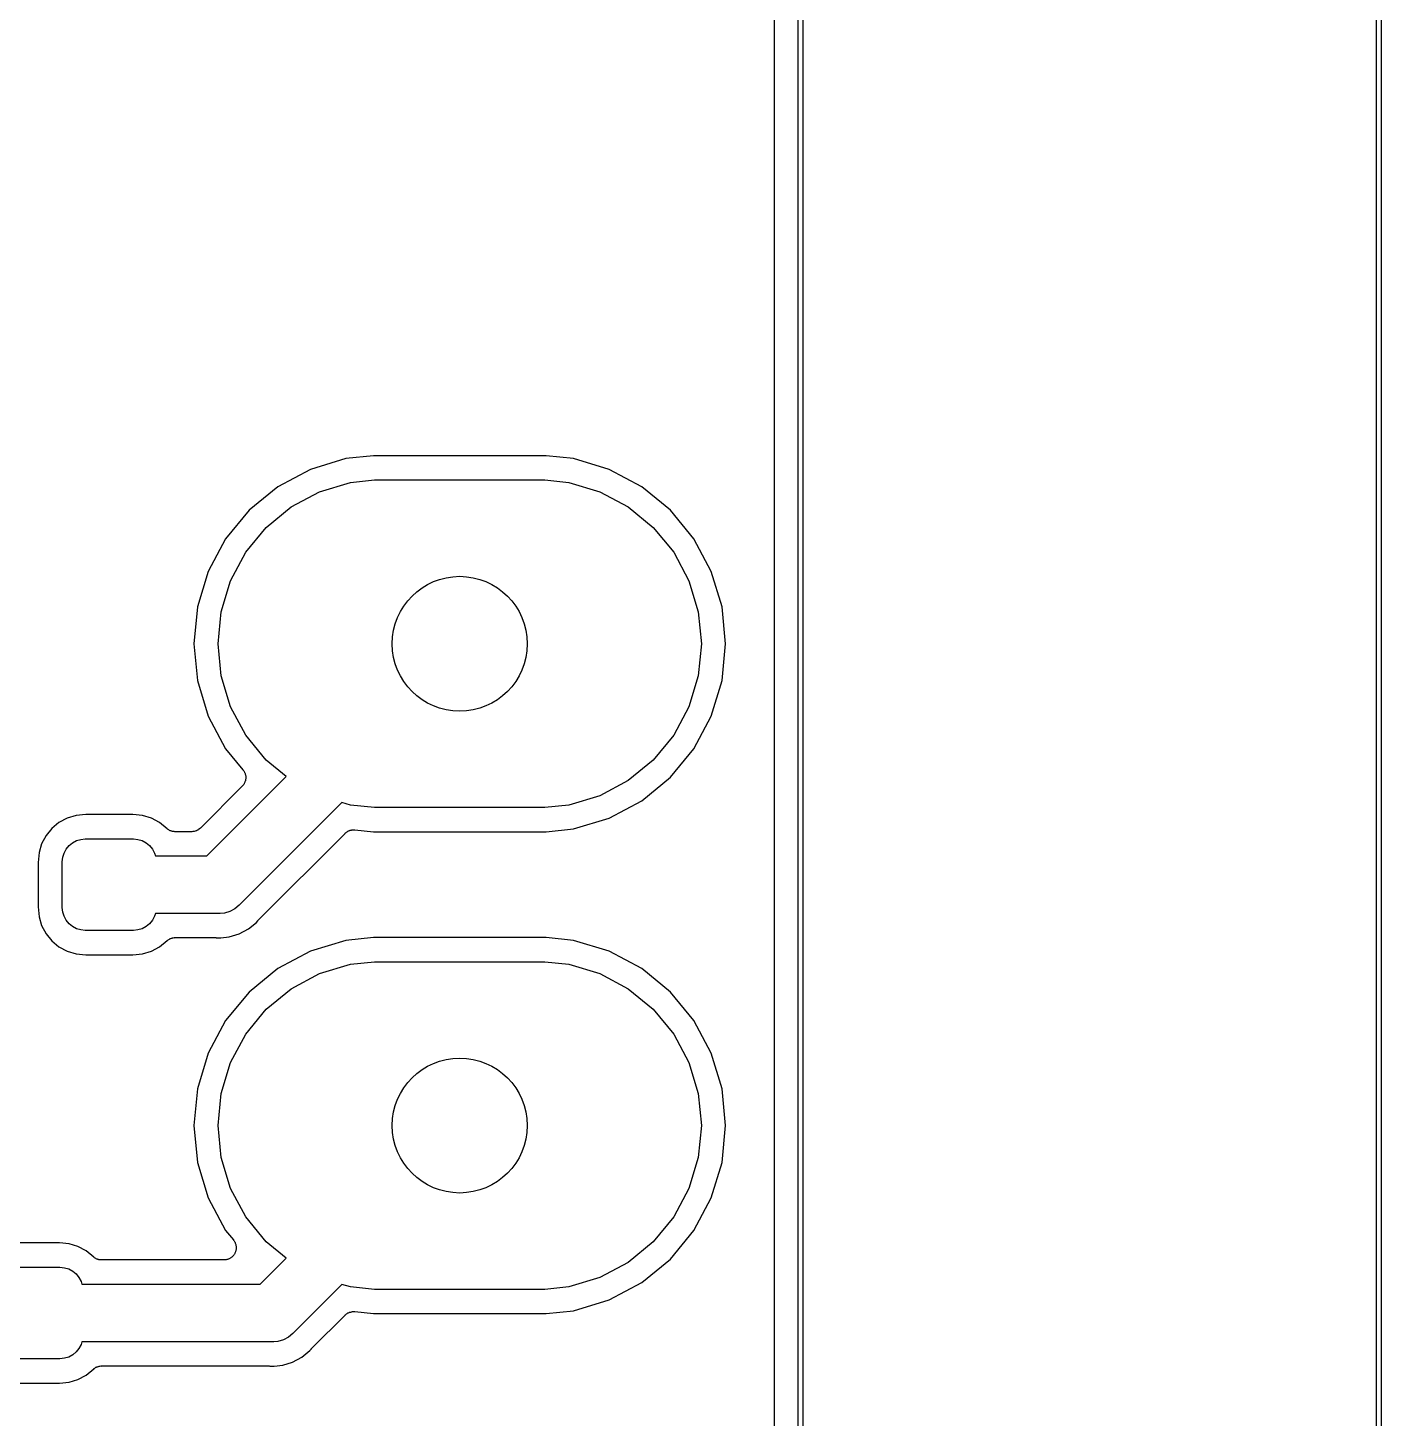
# Model space of a CAD drawing. Extents: x 104 to 166, y -141 to -89.
# Drawn here: x 151.98 to 166.03, y -120.47 to -106.04 of the extents above; entities that cross this region are included whole.
import ezdxf

# ---------------------------------------------------------------- set-up
doc = ezdxf.new("R2010")
doc.units = 0
doc.layers.add('BLACK', color=7, linetype='CONTINUOUS')

msp = doc.modelspace()

# ---------------------------------------------------------------- linework, layer by layer
at = {"layer": 'BLACK', "linetype": 'CONTINUOUS'}
for p, q in [((165.975, -140.975), (165.975, -89.025)), ((166.025, -89.0012), (166.025, -140.999)), ((159.975, -134.975), (159.975, -95.025)), ((160.025, -95.0012), (160.025, -134.999)), ((159.725, -95.402), (159.725, -134.598)), ((155.282, -110.513), (154.914, -110.625)), ((155.568, -110.485), (155.282, -110.513)), ((157.36, -110.485), (155.568, -110.485)), ((157.646, -110.513), (157.36, -110.485)), ((158.014, -110.625), (157.646, -110.513)), ((154.914, -110.625), (154.575, -110.806)), ((158.353, -110.806), (158.014, -110.625)), ((154.575, -110.806), (154.278, -111.049)), ((155.01, -110.857), (155.331, -110.76)), ((155.331, -110.76), (155.58, -110.735)), ((155.58, -110.735), (157.348, -110.735)), ((157.348, -110.735), (157.597, -110.76)), ((157.597, -110.76), (157.918, -110.857)), ((158.65, -111.049), (158.353, -110.806)), ((154.715, -111.015), (155.01, -110.857)), ((157.918, -110.857), (158.213, -111.015)), ((154.278, -111.049), (154.035, -111.346)), ((154.456, -111.227), (154.715, -111.015)), ((158.213, -111.015), (158.472, -111.227)), ((158.893, -111.346), (158.65, -111.049)), ((154.244, -111.486), (154.456, -111.227)), ((158.472, -111.227), (158.684, -111.486)), ((154.035, -111.346), (153.854, -111.685)), ((159.074, -111.685), (158.893, -111.346)), ((154.086, -111.781), (154.244, -111.486)), ((158.684, -111.486), (158.842, -111.781)), ((153.854, -111.685), (153.742, -112.053)), ((153.989, -112.102), (154.086, -111.781)), ((158.842, -111.781), (158.939, -112.102)), ((159.186, -112.053), (159.074, -111.685)), ((153.742, -112.053), (153.705, -112.435)), ((153.956, -112.435), (153.989, -112.102)), ((158.939, -112.102), (158.972, -112.435)), ((159.223, -112.435), (159.186, -112.053)), ((153.705, -112.435), (153.742, -112.817)), ((153.989, -112.768), (153.956, -112.435)), ((158.972, -112.435), (158.939, -112.768)), ((159.186, -112.817), (159.223, -112.435)), ((153.742, -112.817), (153.854, -113.185)), ((154.086, -113.089), (153.989, -112.768)), ((158.939, -112.768), (158.842, -113.089)), ((159.074, -113.185), (159.186, -112.817)), ((154.244, -113.384), (154.086, -113.089)), ((158.842, -113.089), (158.684, -113.384)), ((153.854, -113.185), (154.035, -113.524)), ((158.893, -113.524), (159.074, -113.185)), ((154.456, -113.643), (154.244, -113.384)), ((158.684, -113.384), (158.472, -113.643)), ((154.035, -113.524), (154.215, -113.744)), ((158.65, -113.821), (158.893, -113.524)), ((154.662, -113.812), (154.456, -113.643)), ((158.472, -113.643), (158.213, -113.855)), ((153.84, -114.635), (154.662, -113.812)), ((154.215, -113.744), (154.217, -113.745)), ((154.217, -113.745), (154.22, -113.75)), ((154.22, -113.75), (154.223, -113.754)), ((154.223, -113.754), (154.226, -113.76)), ((154.226, -113.76), (154.23, -113.766)), ((154.23, -113.766), (154.232, -113.771)), ((154.232, -113.771), (154.235, -113.776)), ((154.235, -113.776), (154.237, -113.783)), ((154.237, -113.783), (154.239, -113.789)), ((154.239, -113.789), (154.24, -113.795)), ((154.24, -113.795), (154.242, -113.8)), ((154.242, -113.8), (154.243, -113.807)), ((154.244, -113.838), (154.242, -113.844)), ((154.242, -113.844), (154.242, -113.849)), ((154.243, -113.807), (154.244, -113.813)), ((154.244, -113.813), (154.244, -113.819)), ((154.244, -113.819), (154.244, -113.825)), ((154.244, -113.825), (154.244, -113.831)), ((154.244, -113.831), (154.244, -113.838)), ((158.353, -114.064), (158.65, -113.821)), ((154.207, -113.914), (153.773, -114.348)), ((154.211, -113.91), (154.207, -113.914)), ((154.215, -113.906), (154.211, -113.91)), ((154.219, -113.9), (154.215, -113.906)), ((154.223, -113.895), (154.219, -113.9)), ((154.226, -113.89), (154.223, -113.895)), ((154.229, -113.885), (154.226, -113.89)), ((154.231, -113.879), (154.229, -113.885)), ((154.235, -113.873), (154.231, -113.879)), ((154.236, -113.868), (154.235, -113.873)), ((154.238, -113.862), (154.236, -113.868)), ((154.24, -113.856), (154.238, -113.862)), ((154.242, -113.849), (154.24, -113.856)), ((158.213, -113.855), (157.918, -114.013)), ((155.24, -114.083), (154.187, -115.137)), ((155.331, -114.11), (155.24, -114.083)), ((155.58, -114.135), (155.331, -114.11)), ((157.348, -114.135), (155.58, -114.135)), ((157.597, -114.11), (157.348, -114.135)), ((157.918, -114.013), (157.597, -114.11)), ((158.014, -114.245), (158.353, -114.064)), ((152.391, -114.246), (152.306, -114.291)), ((152.483, -114.218), (152.391, -114.246)), ((152.584, -114.208), (152.483, -114.218)), ((153.072, -114.208), (152.584, -114.208)), ((153.173, -114.218), (153.072, -114.208)), ((153.265, -114.246), (153.173, -114.218)), ((153.35, -114.291), (153.265, -114.246)), ((157.646, -114.357), (158.014, -114.245)), ((152.232, -114.352), (152.172, -114.426)), ((152.306, -114.291), (152.232, -114.352)), ((153.429, -114.356), (153.35, -114.291)), ((153.433, -114.359), (153.429, -114.356)), ((153.438, -114.363), (153.433, -114.359)), ((153.444, -114.366), (153.438, -114.363)), ((153.449, -114.37), (153.444, -114.366)), ((153.454, -114.372), (153.449, -114.37)), ((153.459, -114.375), (153.454, -114.372)), ((153.466, -114.377), (153.459, -114.375)), ((153.472, -114.379), (153.466, -114.377)), ((153.478, -114.381), (153.472, -114.379)), ((153.483, -114.382), (153.478, -114.381)), ((153.49, -114.383), (153.483, -114.382)), ((153.497, -114.384), (153.49, -114.383)), ((153.502, -114.384), (153.497, -114.384)), ((153.508, -114.385), (153.502, -114.384)), ((153.509, -114.385), (153.508, -114.385)), ((153.684, -114.385), (153.509, -114.385)), ((153.695, -114.384), (153.684, -114.385)), ((153.707, -114.383), (153.695, -114.384)), ((153.708, -114.383), (153.707, -114.383)), ((153.719, -114.379), (153.708, -114.383)), ((153.708, -114.383), (153.708, -114.383)), ((153.731, -114.376), (153.719, -114.379)), ((153.732, -114.375), (153.731, -114.376)), ((153.731, -114.376), (153.731, -114.376)), ((153.742, -114.37), (153.732, -114.375)), ((153.753, -114.365), (153.742, -114.37)), ((153.754, -114.364), (153.753, -114.364)), ((153.753, -114.364), (153.753, -114.365)), ((153.763, -114.356), (153.754, -114.364)), ((153.772, -114.349), (153.763, -114.356)), ((153.773, -114.348), (153.772, -114.349)), ((153.773, -114.348), (153.773, -114.348)), ((153.773, -114.348), (153.773, -114.348)), ((153.773, -114.348), (153.773, -114.348)), ((154.376, -115.3), (155.274, -114.403)), ((155.274, -114.403), (155.275, -114.401)), ((155.275, -114.401), (155.28, -114.398)), ((155.28, -114.398), (155.284, -114.394)), ((155.284, -114.394), (155.289, -114.39)), ((155.289, -114.39), (155.295, -114.386)), ((155.295, -114.386), (155.3, -114.383)), ((155.3, -114.383), (155.304, -114.38)), ((155.304, -114.38), (155.311, -114.378)), ((155.311, -114.378), (155.317, -114.375)), ((155.317, -114.375), (155.322, -114.373)), ((155.322, -114.373), (155.327, -114.371)), ((155.327, -114.371), (155.334, -114.37)), ((155.334, -114.37), (155.341, -114.368)), ((155.341, -114.368), (155.346, -114.367)), ((155.346, -114.367), (155.352, -114.366)), ((155.352, -114.366), (155.358, -114.366)), ((155.358, -114.366), (155.365, -114.366)), ((155.365, -114.366), (155.371, -114.366)), ((155.371, -114.366), (155.376, -114.366)), ((155.376, -114.366), (155.568, -114.385)), ((155.568, -114.385), (157.36, -114.385)), ((157.36, -114.385), (157.646, -114.357)), ((152.126, -114.51), (152.099, -114.602)), ((152.172, -114.426), (152.126, -114.51)), ((152.359, -114.607), (152.381, -114.566)), ((152.381, -114.566), (152.41, -114.53)), ((152.41, -114.53), (152.446, -114.5)), ((152.446, -114.5), (152.487, -114.478)), ((152.487, -114.478), (152.532, -114.465)), ((152.532, -114.465), (152.578, -114.46)), ((152.578, -114.46), (153.078, -114.46)), ((153.078, -114.46), (153.124, -114.465)), ((153.124, -114.465), (153.169, -114.478)), ((153.169, -114.478), (153.21, -114.5)), ((153.21, -114.5), (153.246, -114.53)), ((153.246, -114.53), (153.275, -114.566)), ((153.275, -114.566), (153.297, -114.607)), ((152.099, -114.602), (152.089, -114.704)), ((152.089, -114.704), (152.089, -115.166)), ((152.34, -114.697), (152.345, -114.651)), ((152.34, -115.172), (152.34, -114.697)), ((152.345, -114.651), (152.359, -114.607)), ((153.297, -114.607), (153.306, -114.635)), ((153.306, -114.635), (153.84, -114.635)), ((154.187, -115.137), (154.177, -115.148)), ((152.089, -115.166), (152.099, -115.268)), ((152.099, -115.268), (152.126, -115.36)), ((152.345, -115.219), (152.34, -115.172)), ((152.359, -115.263), (152.345, -115.219)), ((152.381, -115.304), (152.359, -115.263)), ((153.297, -115.263), (153.275, -115.304)), ((153.306, -115.235), (153.297, -115.263)), ((153.949, -115.235), (153.306, -115.235)), ((153.964, -115.236), (153.949, -115.235)), ((153.979, -115.235), (153.964, -115.236)), ((154.023, -115.231), (153.979, -115.235)), ((153.979, -115.235), (153.979, -115.235)), ((154.079, -115.214), (154.023, -115.231)), ((154.131, -115.186), (154.079, -115.214)), ((154.177, -115.148), (154.131, -115.186)), ((152.126, -115.36), (152.172, -115.444)), ((152.41, -115.34), (152.381, -115.304)), ((152.446, -115.37), (152.41, -115.34)), ((152.487, -115.392), (152.446, -115.37)), ((152.532, -115.405), (152.487, -115.392)), ((152.578, -115.41), (152.532, -115.405)), ((153.078, -115.41), (152.578, -115.41)), ((153.124, -115.405), (153.078, -115.41)), ((153.169, -115.392), (153.124, -115.405)), ((153.21, -115.37), (153.169, -115.392)), ((153.246, -115.34), (153.21, -115.37)), ((153.275, -115.304), (153.246, -115.34)), ((154.175, -115.446), (154.271, -115.395)), ((154.271, -115.395), (154.355, -115.326)), ((154.355, -115.326), (154.368, -115.31)), ((154.368, -115.31), (154.369, -115.308)), ((154.369, -115.308), (154.373, -115.305)), ((154.373, -115.305), (154.376, -115.3)), ((152.172, -115.444), (152.232, -115.518)), ((152.232, -115.518), (152.306, -115.579)), ((152.306, -115.579), (152.391, -115.624)), ((153.265, -115.624), (153.35, -115.579)), ((153.35, -115.579), (153.429, -115.514)), ((153.429, -115.514), (153.43, -115.513)), ((153.43, -115.513), (153.435, -115.51)), ((153.435, -115.51), (153.439, -115.506)), ((153.439, -115.506), (153.445, -115.503)), ((153.445, -115.503), (153.451, -115.499)), ((153.451, -115.499), (153.456, -115.497)), ((153.456, -115.497), (153.461, -115.495)), ((153.461, -115.495), (153.468, -115.493)), ((153.468, -115.493), (153.474, -115.49)), ((153.474, -115.49), (153.479, -115.489)), ((153.479, -115.489), (153.485, -115.487)), ((153.485, -115.487), (153.492, -115.487)), ((153.492, -115.487), (153.498, -115.485)), ((153.498, -115.485), (153.504, -115.486)), ((153.504, -115.486), (153.509, -115.485)), ((153.509, -115.485), (153.931, -115.485)), ((153.931, -115.485), (153.933, -115.485)), ((153.933, -115.485), (153.938, -115.486)), ((153.938, -115.486), (153.943, -115.486)), ((153.943, -115.486), (153.964, -115.488)), ((153.964, -115.488), (153.985, -115.486)), ((153.985, -115.486), (154.072, -115.477)), ((153.985, -115.486), (153.985, -115.486)), ((154.072, -115.477), (154.175, -115.446)), ((155.282, -115.513), (154.914, -115.625)), ((155.568, -115.485), (155.282, -115.513)), ((157.36, -115.485), (155.568, -115.485)), ((157.646, -115.513), (157.36, -115.485)), ((158.014, -115.625), (157.646, -115.513)), ((152.391, -115.624), (152.483, -115.652)), ((152.483, -115.652), (152.584, -115.662)), ((152.584, -115.662), (153.072, -115.662)), ((153.072, -115.662), (153.173, -115.652)), ((153.173, -115.652), (153.265, -115.624)), ((154.914, -115.625), (154.575, -115.806)), ((158.353, -115.806), (158.014, -115.625)), ((154.575, -115.806), (154.278, -116.049)), ((154.715, -116.015), (155.01, -115.857)), ((155.01, -115.857), (155.331, -115.76)), ((155.331, -115.76), (155.58, -115.735)), ((155.58, -115.735), (157.348, -115.735)), ((157.348, -115.735), (157.597, -115.76)), ((157.597, -115.76), (157.918, -115.857)), ((157.918, -115.857), (158.213, -116.015)), ((158.65, -116.049), (158.353, -115.806)), ((154.278, -116.049), (154.035, -116.346)), ((154.456, -116.227), (154.715, -116.015)), ((158.213, -116.015), (158.472, -116.227)), ((158.893, -116.346), (158.65, -116.049)), ((154.244, -116.486), (154.456, -116.227)), ((158.472, -116.227), (158.684, -116.486)), ((154.035, -116.346), (153.854, -116.685)), ((159.074, -116.685), (158.893, -116.346)), ((154.086, -116.781), (154.244, -116.486)), ((158.684, -116.486), (158.842, -116.781)), ((153.854, -116.685), (153.742, -117.053)), ((159.186, -117.053), (159.074, -116.685)), ((153.989, -117.102), (154.086, -116.781)), ((158.842, -116.781), (158.939, -117.102)), ((153.742, -117.053), (153.705, -117.435)), ((153.956, -117.435), (153.989, -117.102)), ((158.939, -117.102), (158.972, -117.435)), ((159.223, -117.435), (159.186, -117.053)), ((153.705, -117.435), (153.742, -117.817)), ((153.989, -117.768), (153.956, -117.435)), ((158.972, -117.435), (158.939, -117.768)), ((159.186, -117.817), (159.223, -117.435)), ((153.742, -117.817), (153.854, -118.185)), ((154.086, -118.089), (153.989, -117.768)), ((158.939, -117.768), (158.842, -118.089)), ((159.074, -118.185), (159.186, -117.817)), ((154.244, -118.384), (154.086, -118.089)), ((158.842, -118.089), (158.684, -118.384)), ((153.854, -118.185), (154.035, -118.524)), ((158.893, -118.524), (159.074, -118.185)), ((154.456, -118.643), (154.244, -118.384)), ((158.684, -118.384), (158.472, -118.643)), ((154.035, -118.524), (154.116, -118.622)), ((158.65, -118.821), (158.893, -118.524)), ((152.31, -118.653), (151.822, -118.653)), ((152.411, -118.663), (152.31, -118.653)), ((152.503, -118.691), (152.411, -118.663)), ((152.588, -118.736), (152.503, -118.691)), ((152.667, -118.801), (152.588, -118.736)), ((154.116, -118.622), (154.117, -118.624)), ((154.117, -118.624), (154.12, -118.629)), ((154.12, -118.629), (154.124, -118.633)), ((154.124, -118.633), (154.127, -118.639)), ((154.127, -118.639), (154.131, -118.645)), ((154.131, -118.645), (154.133, -118.65)), ((154.135, -118.752), (154.132, -118.758)), ((154.133, -118.65), (154.135, -118.655)), ((154.135, -118.655), (154.137, -118.662)), ((154.137, -118.747), (154.135, -118.752)), ((154.137, -118.662), (154.14, -118.668)), ((154.139, -118.741), (154.137, -118.747)), ((154.14, -118.735), (154.139, -118.741)), ((154.14, -118.668), (154.141, -118.673)), ((154.142, -118.729), (154.14, -118.735)), ((154.141, -118.673), (154.142, -118.679)), ((154.142, -118.679), (154.143, -118.686)), ((154.143, -118.723), (154.142, -118.729)), ((154.143, -118.686), (154.144, -118.692)), ((154.144, -118.717), (154.143, -118.723)), ((154.144, -118.692), (154.144, -118.698)), ((154.144, -118.698), (154.145, -118.704)), ((154.145, -118.704), (154.144, -118.71)), ((154.144, -118.71), (154.144, -118.717)), ((154.662, -118.812), (154.456, -118.643)), ((158.472, -118.643), (158.213, -118.855)), ((152.671, -118.804), (152.667, -118.801)), ((152.676, -118.808), (152.671, -118.804)), ((152.682, -118.811), (152.676, -118.808)), ((152.687, -118.815), (152.682, -118.811)), ((152.692, -118.817), (152.687, -118.815)), ((152.697, -118.82), (152.692, -118.817)), ((152.704, -118.822), (152.697, -118.82)), ((152.71, -118.824), (152.704, -118.822)), ((152.716, -118.826), (152.71, -118.824)), ((152.721, -118.827), (152.716, -118.826)), ((152.728, -118.828), (152.721, -118.827)), ((152.735, -118.829), (152.728, -118.828)), ((152.74, -118.829), (152.735, -118.829)), ((152.746, -118.83), (152.74, -118.829)), ((152.747, -118.83), (152.746, -118.83)), ((154.018, -118.83), (152.747, -118.83)), ((154.024, -118.829), (154.018, -118.83)), ((154.03, -118.829), (154.024, -118.829)), ((154.036, -118.828), (154.03, -118.829)), ((154.042, -118.828), (154.036, -118.828)), ((154.048, -118.826), (154.042, -118.828)), ((154.054, -118.825), (154.048, -118.826)), ((154.06, -118.822), (154.054, -118.825)), ((154.066, -118.82), (154.06, -118.822)), ((154.071, -118.818), (154.066, -118.82)), ((154.077, -118.815), (154.071, -118.818)), ((154.082, -118.812), (154.077, -118.815)), ((154.088, -118.809), (154.082, -118.812)), ((154.093, -118.805), (154.088, -118.809)), ((154.098, -118.802), (154.093, -118.805)), ((154.102, -118.797), (154.098, -118.802)), ((154.107, -118.793), (154.102, -118.797)), ((154.111, -118.789), (154.107, -118.793)), ((154.115, -118.784), (154.111, -118.789)), ((154.119, -118.779), (154.115, -118.784)), ((154.123, -118.774), (154.119, -118.779)), ((154.126, -118.769), (154.123, -118.774)), ((154.129, -118.764), (154.126, -118.769)), ((154.132, -118.758), (154.129, -118.764)), ((154.395, -119.08), (154.662, -118.812)), ((158.213, -118.855), (157.918, -119.013)), ((158.353, -119.064), (158.65, -118.821)), ((151.816, -118.905), (152.316, -118.905)), ((152.316, -118.905), (152.362, -118.91)), ((152.362, -118.91), (152.407, -118.923)), ((152.407, -118.923), (152.448, -118.945)), ((152.448, -118.945), (152.484, -118.975)), ((152.484, -118.975), (152.513, -119.011)), ((152.513, -119.011), (152.535, -119.052)), ((157.918, -119.013), (157.597, -119.11)), ((152.535, -119.052), (152.544, -119.08)), ((152.544, -119.08), (154.395, -119.08)), ((155.24, -119.083), (154.742, -119.582)), ((155.331, -119.11), (155.24, -119.083)), ((155.58, -119.135), (155.331, -119.11)), ((157.348, -119.135), (155.58, -119.135)), ((157.597, -119.11), (157.348, -119.135)), ((158.014, -119.245), (158.353, -119.064)), ((157.646, -119.357), (158.014, -119.245)), ((154.931, -119.745), (155.274, -119.403)), ((155.274, -119.403), (155.275, -119.401)), ((155.275, -119.401), (155.28, -119.398)), ((155.28, -119.398), (155.284, -119.394)), ((155.284, -119.394), (155.289, -119.39)), ((155.289, -119.39), (155.295, -119.386)), ((155.295, -119.386), (155.3, -119.383)), ((155.3, -119.383), (155.304, -119.38)), ((155.304, -119.38), (155.311, -119.378)), ((155.311, -119.378), (155.317, -119.375)), ((155.317, -119.375), (155.322, -119.373)), ((155.322, -119.373), (155.327, -119.371)), ((155.327, -119.371), (155.334, -119.37)), ((155.334, -119.37), (155.341, -119.368)), ((155.341, -119.368), (155.346, -119.367)), ((155.346, -119.367), (155.352, -119.366)), ((155.352, -119.366), (155.358, -119.366)), ((155.358, -119.366), (155.365, -119.366)), ((155.365, -119.366), (155.371, -119.366)), ((155.371, -119.366), (155.376, -119.366)), ((155.376, -119.366), (155.568, -119.385)), ((155.568, -119.385), (157.36, -119.385)), ((157.36, -119.385), (157.646, -119.357)), ((154.732, -119.593), (154.686, -119.631)), ((154.742, -119.582), (154.732, -119.593)), ((152.513, -119.749), (152.484, -119.785)), ((152.535, -119.708), (152.513, -119.749)), ((152.544, -119.68), (152.535, -119.708)), ((154.504, -119.68), (152.544, -119.68)), ((154.519, -119.681), (154.504, -119.68)), ((154.534, -119.68), (154.519, -119.681)), ((154.578, -119.676), (154.534, -119.68)), ((154.534, -119.68), (154.534, -119.68)), ((154.634, -119.659), (154.578, -119.676)), ((154.686, -119.631), (154.634, -119.659)), ((154.91, -119.771), (154.923, -119.755)), ((154.923, -119.755), (154.924, -119.753)), ((154.924, -119.753), (154.928, -119.75)), ((154.928, -119.75), (154.931, -119.745)), ((152.316, -119.855), (151.816, -119.855)), ((152.362, -119.85), (152.316, -119.855)), ((152.407, -119.837), (152.362, -119.85)), ((152.448, -119.815), (152.407, -119.837)), ((152.484, -119.785), (152.448, -119.815)), ((154.627, -119.922), (154.73, -119.891)), ((154.73, -119.891), (154.826, -119.84)), ((154.826, -119.84), (154.91, -119.771)), ((152.503, -120.069), (152.588, -120.024)), ((152.588, -120.024), (152.667, -119.959)), ((152.667, -119.959), (152.668, -119.958)), ((152.668, -119.958), (152.673, -119.955)), ((152.673, -119.955), (152.677, -119.951)), ((152.677, -119.951), (152.683, -119.948)), ((152.683, -119.948), (152.689, -119.944)), ((152.689, -119.944), (152.694, -119.942)), ((152.694, -119.942), (152.699, -119.94)), ((152.699, -119.94), (152.706, -119.938)), ((152.706, -119.938), (152.712, -119.935)), ((152.712, -119.935), (152.717, -119.934)), ((152.717, -119.934), (152.723, -119.932)), ((152.723, -119.932), (152.73, -119.932)), ((152.73, -119.932), (152.736, -119.93)), ((152.736, -119.93), (152.742, -119.931)), ((152.742, -119.931), (152.747, -119.93)), ((152.747, -119.93), (154.486, -119.93)), ((154.486, -119.93), (154.488, -119.93)), ((154.488, -119.93), (154.493, -119.931)), ((154.493, -119.931), (154.498, -119.931)), ((154.498, -119.931), (154.519, -119.933)), ((154.519, -119.933), (154.54, -119.931)), ((154.54, -119.931), (154.627, -119.922)), ((154.54, -119.931), (154.54, -119.931)), ((151.822, -120.107), (152.31, -120.107)), ((152.31, -120.107), (152.411, -120.097)), ((152.411, -120.097), (152.503, -120.069))]:
    msp.add_line(p, q, dxfattribs=at)
at = {"layer": 'BLACK'}
for centre in [(156.464, -112.435), (156.464, -112.435), (156.464, -117.435), (156.464, -117.435)]:
    msp.add_circle(centre, 0.7, dxfattribs=at)

doc.saveas('drawing.dxf')
